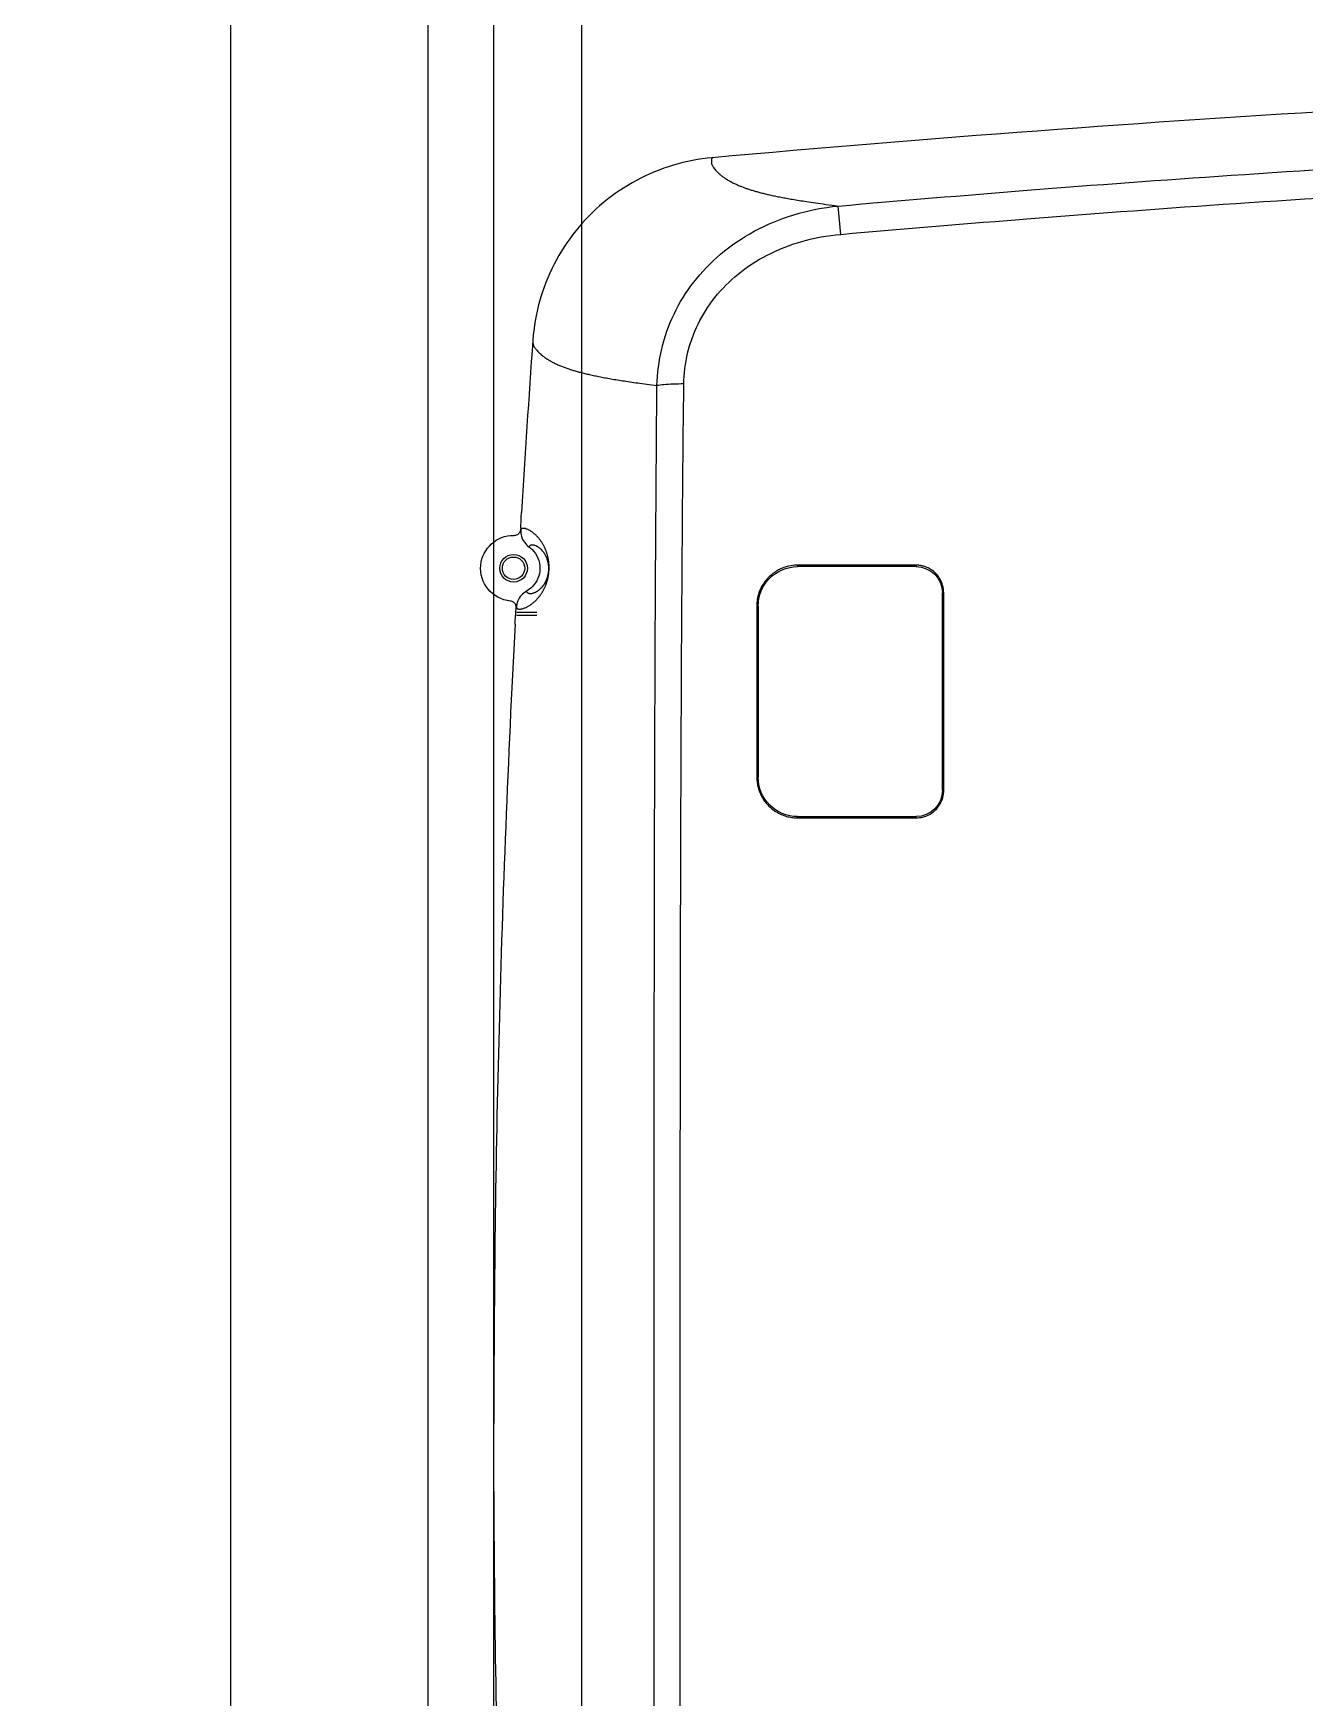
# Model space of a CAD drawing. Header units: millimetres. Extents: x 238075 to 303070, y -258150 to -205841.
# Drawn here: x 275042.6 to 275235.9, y -226682.9 to -226429.9 of the extents above; entities that cross this region are included whole.
import ezdxf

# ---------------------------------------------------------------- set-up
doc = ezdxf.new("R2010")
doc.units = ezdxf.units.MM
doc.header["$LTSCALE"] = 200
doc.layers.add('L4', color=4, linetype='Continuous')
doc.layers.add('아파트', color=253, linetype='Continuous')

msp = doc.modelspace()

# ---------------------------------------------------------------- linework, layer by layer
at = {"layer": 'L4'}
for p, q in [((275072.64, -228531.22, 54985.43), (275072.64, -226161.22, 54985.43)), ((275102.64, -227701.22), (275102.64, -226281.22)), ((275112.64, -227691.22), (275112.64, -226291.22)), ((275112.64, -227666.22), (275112.64, -226316.22)), ((275126.04, -227666.22), (275126.04, -226316.22)), ((275165.36, -226460.47), (275164.98, -226456.17)), ((275115.64, -226506.22), (275115.74, -226506.22)), ((275116.73, -226505.36), (275116.74, -226505.28)), ((275176.82, -226510.97), (275158.82, -226510.97)), ((275180.82, -226544.97), (275180.82, -226514.97)), ((275181.02, -226544.96), (275181.02, -226514.96)), ((275116.04, -226517.25), (275116.03, -226517.25)), ((275116.06, -226517.25), (275116.06, -226517.17)), ((275152.61, -226516.96), (275152.61, -226542.96)), ((275152.82, -226516.97), (275152.82, -226542.97)), ((275119.2, -226518.42), (275116.13, -226518.42)), ((275119.18, -226517.93), (275116.16, -226517.93)), ((275158.82, -226548.97), (275176.82, -226548.97))]:
    msp.add_line(p, q, dxfattribs=at)
for points in [[(275244.66, -226441.48), (275211.67, -226443.41), (275178.71, -226445.86), (275145.8, -226448.83)], [(275145.8, -226448.83), (275143.82, -226449.01), (275141.85, -226449.39), (275139.94, -226449.96)], [(275145.72, -226449.14), (275145.71, -226449.2), (275145.71, -226449.25), (275145.7, -226449.3)], [(275145.76, -226448.99), (275145.74, -226449.04), (275145.73, -226449.09), (275145.72, -226449.14)], [(275145.8, -226448.83), (275145.79, -226448.89), (275145.77, -226448.94), (275145.76, -226448.99)], [(275139.94, -226449.96), (275137.99, -226450.54), (275136.1, -226451.32), (275134.31, -226452.28)], [(275145.7, -226449.3), (275145.7, -226449.36), (275145.7, -226449.42), (275145.7, -226449.48)], [(275145.7, -226449.48), (275145.7, -226449.51), (275145.71, -226449.54), (275145.71, -226449.57)], [(275145.71, -226449.57), (275145.71, -226449.61), (275145.72, -226449.64), (275145.73, -226449.68)], [(275145.73, -226449.68), (275145.74, -226449.72), (275145.75, -226449.76), (275145.76, -226449.8)], [(275145.76, -226449.8), (275145.78, -226449.85), (275145.8, -226449.9), (275145.82, -226449.95)], [(275145.82, -226449.95), (275145.85, -226450.01), (275145.88, -226450.06), (275145.91, -226450.12)], [(275145.91, -226450.12), (275145.95, -226450.19), (275145.99, -226450.26), (275146.04, -226450.33)], [(275146.04, -226450.33), (275146.09, -226450.41), (275146.15, -226450.49), (275146.21, -226450.57)], [(275146.21, -226450.57), (275146.29, -226450.66), (275146.36, -226450.74), (275146.44, -226450.83)], [(275146.44, -226450.83), (275146.52, -226450.92), (275146.61, -226451), (275146.69, -226451.09)], [(275146.69, -226451.09), (275146.79, -226451.18), (275146.89, -226451.27), (275146.99, -226451.36)], [(275146.99, -226451.36), (275147.1, -226451.45), (275147.22, -226451.54), (275147.34, -226451.63)], [(275147.34, -226451.63), (275147.47, -226451.73), (275147.61, -226451.83), (275147.75, -226451.92)], [(275193.69, -226453.77), (275204.03, -226452.95), (275214.36, -226452.19), (275224.71, -226451.49)], [(275224.71, -226451.49), (275235.83, -226450.74), (275246.96, -226450.06), (275258.1, -226449.46)], [(275134.31, -226452.28), (275132.52, -226453.24), (275130.84, -226454.38), (275129.28, -226455.67)], [(275147.75, -226451.92), (275147.9, -226452.02), (275148.06, -226452.12), (275148.22, -226452.22)], [(275148.22, -226452.22), (275148.38, -226452.31), (275148.55, -226452.41), (275148.71, -226452.5)], [(275148.71, -226452.5), (275148.88, -226452.58), (275149.05, -226452.67), (275149.21, -226452.75)], [(275149.21, -226452.75), (275149.38, -226452.82), (275149.54, -226452.9), (275149.7, -226452.97)], [(275149.7, -226452.97), (275149.86, -226453.04), (275150.02, -226453.11), (275150.18, -226453.17)], [(275150.18, -226453.17), (275150.34, -226453.23), (275150.49, -226453.29), (275150.65, -226453.35)], [(275150.65, -226453.35), (275150.81, -226453.41), (275150.97, -226453.47), (275151.13, -226453.52)], [(275151.13, -226453.52), (275151.3, -226453.58), (275151.47, -226453.64), (275151.64, -226453.69)], [(275151.64, -226453.69), (275151.82, -226453.75), (275152.01, -226453.8), (275152.19, -226453.86)], [(275152.19, -226453.86), (275152.38, -226453.91), (275152.58, -226453.97), (275152.77, -226454.02)], [(275152.77, -226454.02), (275152.98, -226454.08), (275153.19, -226454.13), (275153.4, -226454.19)], [(275153.4, -226454.19), (275153.62, -226454.24), (275153.84, -226454.3), (275154.06, -226454.35)], [(275164.98, -226456.17), (275174.55, -226455.33), (275184.12, -226454.53), (275193.69, -226453.77)], [(275225.43, -226455.77), (275236.58, -226455.02), (275247.73, -226454.34), (275258.88, -226453.73)], [(275129.28, -226455.67), (275127.76, -226456.95), (275126.36, -226458.37), (275125.11, -226459.92)], [(275154.06, -226454.35), (275154.29, -226454.41), (275154.53, -226454.46), (275154.76, -226454.51)], [(275154.76, -226454.51), (275155.01, -226454.57), (275155.26, -226454.62), (275155.51, -226454.67)], [(275155.51, -226454.67), (275155.77, -226454.73), (275156.04, -226454.78), (275156.3, -226454.83)], [(275156.3, -226454.83), (275156.58, -226454.88), (275156.86, -226454.93), (275157.14, -226454.98)], [(275157.14, -226454.98), (275157.43, -226455.04), (275157.73, -226455.09), (275158.03, -226455.14)], [(275158.03, -226455.14), (275158.36, -226455.2), (275158.7, -226455.25), (275159.03, -226455.31)], [(275158.23, -226457.5), (275160.43, -226456.83), (275162.7, -226456.39), (275164.98, -226456.17)], [(275159.03, -226455.31), (275159.41, -226455.37), (275159.79, -226455.43), (275160.17, -226455.49)], [(275160.17, -226455.49), (275160.62, -226455.56), (275161.07, -226455.62), (275161.51, -226455.69)], [(275161.51, -226455.69), (275162.04, -226455.76), (275162.57, -226455.84), (275163.1, -226455.91)], [(275163.1, -226455.91), (275163.73, -226456), (275164.35, -226456.09), (275164.98, -226456.17)], [(275194.28, -226458.06), (275204.66, -226457.24), (275215.04, -226456.48), (275225.43, -226455.77)], [(275152.21, -226460.01), (275154.12, -226458.97), (275156.15, -226458.13), (275158.23, -226457.5)], [(275165.36, -226460.47), (275175, -226459.63), (275184.64, -226458.82), (275194.28, -226458.06)], [(275125.11, -226459.92), (275123.84, -226461.5), (275122.74, -226463.21), (275121.81, -226465.01)], [(275147.1, -226463.49), (275148.68, -226462.16), (275150.39, -226460.99), (275152.21, -226460.01)], [(275154.2, -226463.62), (275155.87, -226462.76), (275157.63, -226462.07), (275159.45, -226461.55)], [(275159.45, -226461.55), (275161.38, -226461), (275163.36, -226460.64), (275165.36, -226460.47)], [(275143.02, -226467.74), (275144.23, -226466.19), (275145.6, -226464.76), (275147.1, -226463.49)], [(275149.76, -226466.52), (275151.14, -226465.41), (275152.63, -226464.44), (275154.2, -226463.62)], [(275121.81, -226465.01), (275120.88, -226466.82), (275120.14, -226468.72), (275119.59, -226470.68)], [(275146.25, -226470.07), (275147.29, -226468.76), (275148.47, -226467.58), (275149.76, -226466.52)], [(275140.03, -226472.59), (275140.85, -226470.87), (275141.86, -226469.25), (275143.02, -226467.74)], [(275119.59, -226470.68), (275119.06, -226472.6), (275118.72, -226474.58), (275118.57, -226476.56)], [(275143.68, -226474.11), (275144.38, -226472.68), (275145.25, -226471.32), (275146.25, -226470.07)], [(275138.15, -226477.87), (275138.59, -226476.05), (275139.22, -226474.28), (275140.03, -226472.59)], [(275142.09, -226478.53), (275142.45, -226477.01), (275142.99, -226475.52), (275143.68, -226474.11)], [(275118.57, -226476.56), (275117.94, -226485.28), (275117.37, -226494), (275116.84, -226502.73)], [(275118.57, -226476.56), (275118.57, -226476.61), (275118.57, -226476.67), (275118.56, -226476.72)], [(275118.56, -226476.72), (275118.56, -226476.77), (275118.56, -226476.82), (275118.56, -226476.87)], [(275118.56, -226476.87), (275118.57, -226476.92), (275118.57, -226476.97), (275118.58, -226477.02)], [(275118.58, -226477.02), (275118.59, -226477.08), (275118.6, -226477.13), (275118.61, -226477.19)], [(275118.61, -226477.19), (275118.62, -226477.22), (275118.63, -226477.25), (275118.64, -226477.28)], [(275118.64, -226477.28), (275118.66, -226477.32), (275118.67, -226477.35), (275118.69, -226477.39)], [(275118.69, -226477.39), (275118.7, -226477.43), (275118.72, -226477.47), (275118.74, -226477.51)], [(275118.74, -226477.51), (275118.77, -226477.56), (275118.8, -226477.61), (275118.83, -226477.65)], [(275118.83, -226477.65), (275118.87, -226477.71), (275118.91, -226477.77), (275118.95, -226477.83)], [(275118.95, -226477.83), (275119, -226477.9), (275119.05, -226477.96), (275119.11, -226478.03)], [(275119.11, -226478.03), (275119.18, -226478.11), (275119.25, -226478.19), (275119.32, -226478.26)], [(275119.32, -226478.26), (275119.4, -226478.35), (275119.48, -226478.43), (275119.57, -226478.51)], [(275119.57, -226478.51), (275119.66, -226478.6), (275119.76, -226478.68), (275119.85, -226478.77)], [(275119.85, -226478.77), (275119.96, -226478.86), (275120.07, -226478.94), (275120.18, -226479.03)], [(275120.18, -226479.03), (275120.3, -226479.12), (275120.43, -226479.21), (275120.56, -226479.3)], [(275120.56, -226479.3), (275120.71, -226479.4), (275120.86, -226479.49), (275121.01, -226479.58)], [(275121.01, -226479.58), (275121.18, -226479.69), (275121.35, -226479.78), (275121.52, -226479.88)], [(275137.44, -226483.46), (275137.48, -226481.59), (275137.72, -226479.7), (275138.15, -226477.87)], [(275141.52, -226483.21), (275141.53, -226481.64), (275141.73, -226480.06), (275142.09, -226478.53)], [(275121.52, -226479.88), (275121.71, -226479.97), (275121.89, -226480.06), (275122.08, -226480.15)], [(275122.08, -226480.15), (275122.26, -226480.24), (275122.45, -226480.32), (275122.64, -226480.4)], [(275122.64, -226480.4), (275122.82, -226480.48), (275123.01, -226480.55), (275123.19, -226480.62)], [(275123.19, -226480.62), (275123.38, -226480.69), (275123.56, -226480.76), (275123.74, -226480.82)], [(275123.74, -226480.82), (275123.93, -226480.89), (275124.11, -226480.95), (275124.29, -226481.01)], [(275124.29, -226481.01), (275124.48, -226481.07), (275124.67, -226481.13), (275124.86, -226481.18)], [(275124.86, -226481.18), (275125.06, -226481.24), (275125.26, -226481.3), (275125.47, -226481.35)], [(275125.47, -226481.35), (275125.68, -226481.41), (275125.9, -226481.47), (275126.12, -226481.53)], [(275126.12, -226481.53), (275126.36, -226481.58), (275126.59, -226481.64), (275126.83, -226481.7)], [(275126.83, -226481.7), (275127.08, -226481.76), (275127.33, -226481.81), (275127.58, -226481.87)], [(275127.58, -226481.87), (275127.86, -226481.93), (275128.13, -226481.98), (275128.4, -226482.04)], [(275128.4, -226482.04), (275128.69, -226482.1), (275128.98, -226482.15), (275129.27, -226482.21)], [(275129.27, -226482.21), (275129.58, -226482.27), (275129.89, -226482.32), (275130.2, -226482.38)], [(275130.2, -226482.38), (275130.53, -226482.44), (275130.86, -226482.49), (275131.19, -226482.55)], [(275131.19, -226482.55), (275131.53, -226482.61), (275131.87, -226482.66), (275132.22, -226482.72)], [(275132.22, -226482.72), (275132.58, -226482.77), (275132.95, -226482.83), (275133.31, -226482.88)], [(275133.31, -226482.88), (275133.71, -226482.94), (275134.11, -226483), (275134.51, -226483.06)], [(275134.51, -226483.06), (275134.97, -226483.13), (275135.42, -226483.19), (275135.87, -226483.25)], [(275135.87, -226483.25), (275136.39, -226483.32), (275136.91, -226483.4), (275137.44, -226483.46)], [(275137.1, -226542.07), (275137.16, -226522.53), (275137.25, -226503), (275137.44, -226483.46)], [(275138.46, -226483.33), (275138.12, -226483.36), (275137.77, -226483.4), (275137.44, -226483.46)], [(275139.88, -226483.24), (275139.4, -226483.26), (275138.93, -226483.28), (275138.46, -226483.33)], [(275141.52, -226483.21), (275140.97, -226483.21), (275140.42, -226483.22), (275139.88, -226483.24)], [(275141.1, -226541.91), (275141.18, -226522.34), (275141.3, -226502.78), (275141.52, -226483.21)], [(275116.72, -226505.19), (275116.73, -226505.03), (275116.74, -226504.86), (275116.75, -226504.7)], [(275116.75, -226504.7), (275116.75, -226504.58), (275116.75, -226504.46), (275116.77, -226504.34)], [(275116.77, -226503.88), (275116.77, -226503.83), (275116.77, -226503.78), (275116.78, -226503.73)], [(275116.77, -226504.03), (275116.77, -226503.98), (275116.77, -226503.93), (275116.77, -226503.88)], [(275116.77, -226504.19), (275116.77, -226504.14), (275116.77, -226504.09), (275116.77, -226504.03)], [(275116.77, -226504.34), (275116.77, -226504.29), (275116.78, -226504.24), (275116.77, -226504.19)], [(275116.78, -226503.73), (275116.78, -226503.68), (275116.78, -226503.63), (275116.79, -226503.58)], [(275116.79, -226503.58), (275116.79, -226503.46), (275116.8, -226503.34), (275116.81, -226503.22)], [(275116.81, -226503.22), (275116.82, -226503.06), (275116.83, -226502.89), (275116.84, -226502.73)], [(275110.66, -226510.74), (275110.91, -226508.18), (275113.06, -226506.22), (275115.64, -226506.22)], [(275115.74, -226506.22), (275115.91, -226506.22), (275116.08, -226506.18), (275116.22, -226506.1)], [(275116.22, -226506.1), (275116.37, -226506.02), (275116.5, -226505.9), (275116.59, -226505.76)], [(275116.59, -226505.76), (275116.67, -226505.61), (275116.73, -226505.45), (275116.74, -226505.28)], [(275116.73, -226505.36), (275116.71, -226505.7), (275116.75, -226506.04), (275116.84, -226506.36)], [(275116.81, -226505.26), (275116.78, -226505.29), (275116.75, -226505.33), (275116.73, -226505.36)], [(275116.91, -226505.2), (275116.87, -226505.21), (275116.83, -226505.24), (275116.81, -226505.26)], [(275116.84, -226506.36), (275116.93, -226506.69), (275117.08, -226507), (275117.28, -226507.27)], [(275117.03, -226505.16), (275116.99, -226505.17), (275116.95, -226505.18), (275116.91, -226505.2)], [(275117.18, -226505.16), (275117.13, -226505.16), (275117.08, -226505.16), (275117.03, -226505.16)], [(275117.34, -226505.18), (275117.29, -226505.17), (275117.23, -226505.16), (275117.18, -226505.16)], [(275117.28, -226507.27), (275117.47, -226507.54), (275117.71, -226507.78), (275117.97, -226507.98)], [(275117.52, -226505.22), (275117.46, -226505.2), (275117.4, -226505.19), (275117.34, -226505.18)], [(275117.71, -226505.29), (275117.65, -226505.27), (275117.59, -226505.24), (275117.52, -226505.22)], [(275117.91, -226505.38), (275117.84, -226505.35), (275117.78, -226505.32), (275117.71, -226505.29)], [(275118.11, -226505.49), (275118.04, -226505.45), (275117.98, -226505.41), (275117.91, -226505.38)], [(275118.31, -226505.61), (275118.24, -226505.57), (275118.18, -226505.52), (275118.11, -226505.49)], [(275118.5, -226505.74), (275118.44, -226505.7), (275118.38, -226505.65), (275118.31, -226505.61)], [(275118.69, -226505.89), (275118.63, -226505.84), (275118.57, -226505.79), (275118.5, -226505.74)], [(275118.88, -226506.04), (275118.82, -226505.99), (275118.75, -226505.94), (275118.69, -226505.89)], [(275119.05, -226506.21), (275118.99, -226506.15), (275118.93, -226506.1), (275118.88, -226506.04)], [(275119.22, -226506.37), (275119.16, -226506.32), (275119.11, -226506.26), (275119.05, -226506.21)], [(275119.38, -226506.55), (275119.33, -226506.49), (275119.27, -226506.43), (275119.22, -226506.37)], [(275119.53, -226506.73), (275119.48, -226506.67), (275119.43, -226506.61), (275119.38, -226506.55)], [(275119.67, -226506.91), (275119.62, -226506.85), (275119.57, -226506.79), (275119.53, -226506.73)], [(275119.8, -226507.09), (275119.76, -226507.03), (275119.71, -226506.97), (275119.67, -226506.91)], [(275119.92, -226507.27), (275119.88, -226507.21), (275119.84, -226507.15), (275119.8, -226507.09)], [(275120.04, -226507.46), (275120, -226507.4), (275119.96, -226507.33), (275119.92, -226507.27)], [(275113.54, -226511.22), (275113.54, -226510.06), (275114.48, -226509.12), (275115.64, -226509.12)], [(275113.94, -226511.22), (275113.94, -226510.28), (275114.7, -226509.52), (275115.64, -226509.52)], [(275115.64, -226509.12), (275116.8, -226509.12), (275117.74, -226510.06), (275117.74, -226511.22)], [(275115.64, -226509.52), (275116.58, -226509.52), (275117.34, -226510.28), (275117.34, -226511.22)], [(275118.05, -226507.88), (275118.02, -226507.91), (275118, -226507.94), (275117.97, -226507.98)], [(275117.97, -226507.98), (275118.15, -226508.1), (275118.31, -226508.24), (275118.47, -226508.39)], [(275118.13, -226507.8), (275118.1, -226507.82), (275118.07, -226507.85), (275118.05, -226507.88)], [(275118.23, -226507.75), (275118.2, -226507.76), (275118.16, -226507.78), (275118.13, -226507.8)], [(275118.34, -226507.71), (275118.3, -226507.72), (275118.27, -226507.73), (275118.23, -226507.75)], [(275118.46, -226507.7), (275118.42, -226507.7), (275118.38, -226507.71), (275118.34, -226507.71)], [(275118.59, -226507.7), (275118.54, -226507.7), (275118.5, -226507.7), (275118.46, -226507.7)], [(275118.47, -226508.39), (275118.84, -226508.76), (275119.13, -226509.21), (275119.33, -226509.69)], [(275118.72, -226507.72), (275118.68, -226507.71), (275118.63, -226507.71), (275118.59, -226507.7)], [(275118.86, -226507.75), (275118.81, -226507.74), (275118.77, -226507.73), (275118.72, -226507.72)], [(275119, -226507.8), (275118.95, -226507.79), (275118.9, -226507.77), (275118.86, -226507.75)], [(275119.13, -226507.86), (275119.09, -226507.84), (275119.04, -226507.82), (275119, -226507.8)], [(275119.27, -226507.93), (275119.22, -226507.91), (275119.18, -226507.88), (275119.13, -226507.86)], [(275119.39, -226508.01), (275119.35, -226507.98), (275119.31, -226507.96), (275119.27, -226507.93)], [(275119.33, -226509.69), (275119.53, -226510.18), (275119.64, -226510.7), (275119.64, -226511.22)], [(275119.52, -226508.1), (275119.48, -226508.07), (275119.44, -226508.04), (275119.39, -226508.01)], [(275119.64, -226508.19), (275119.6, -226508.16), (275119.56, -226508.13), (275119.52, -226508.1)], [(275119.75, -226508.29), (275119.71, -226508.26), (275119.68, -226508.22), (275119.64, -226508.19)], [(275119.86, -226508.39), (275119.82, -226508.36), (275119.79, -226508.32), (275119.75, -226508.29)], [(275119.96, -226508.5), (275119.93, -226508.46), (275119.9, -226508.43), (275119.86, -226508.39)], [(275120.06, -226508.61), (275120.03, -226508.57), (275120, -226508.54), (275119.96, -226508.5)], [(275120.14, -226507.64), (275120.11, -226507.58), (275120.07, -226507.52), (275120.04, -226507.46)], [(275120.15, -226508.72), (275120.12, -226508.68), (275120.09, -226508.65), (275120.06, -226508.61)], [(275120.24, -226507.83), (275120.21, -226507.76), (275120.18, -226507.7), (275120.14, -226507.64)], [(275120.23, -226508.83), (275120.2, -226508.79), (275120.18, -226508.76), (275120.15, -226508.72)], [(275120.31, -226508.95), (275120.28, -226508.91), (275120.26, -226508.87), (275120.23, -226508.83)], [(275120.34, -226508.01), (275120.31, -226507.95), (275120.28, -226507.89), (275120.24, -226507.83)], [(275120.38, -226509.06), (275120.36, -226509.02), (275120.34, -226508.98), (275120.31, -226508.95)], [(275120.42, -226508.2), (275120.4, -226508.14), (275120.37, -226508.07), (275120.34, -226508.01)], [(275120.45, -226509.17), (275120.43, -226509.14), (275120.41, -226509.1), (275120.38, -226509.06)], [(275120.51, -226508.39), (275120.48, -226508.33), (275120.45, -226508.26), (275120.42, -226508.2)], [(275120.51, -226509.29), (275120.49, -226509.25), (275120.47, -226509.21), (275120.45, -226509.17)], [(275120.58, -226508.58), (275120.56, -226508.52), (275120.53, -226508.45), (275120.51, -226508.39)], [(275120.57, -226509.41), (275120.55, -226509.37), (275120.53, -226509.33), (275120.51, -226509.29)], [(275120.63, -226509.53), (275120.61, -226509.49), (275120.59, -226509.45), (275120.57, -226509.41)], [(275120.65, -226508.78), (275120.63, -226508.72), (275120.61, -226508.65), (275120.58, -226508.58)], [(275120.68, -226509.65), (275120.66, -226509.61), (275120.65, -226509.57), (275120.63, -226509.53)], [(275120.72, -226508.98), (275120.7, -226508.92), (275120.68, -226508.85), (275120.65, -226508.78)], [(275120.73, -226509.77), (275120.71, -226509.73), (275120.7, -226509.69), (275120.68, -226509.65)], [(275120.78, -226509.18), (275120.76, -226509.12), (275120.74, -226509.05), (275120.72, -226508.98)], [(275120.77, -226509.9), (275120.76, -226509.86), (275120.74, -226509.82), (275120.73, -226509.77)], [(275120.81, -226510.03), (275120.8, -226509.99), (275120.79, -226509.94), (275120.77, -226509.9)], [(275120.83, -226509.38), (275120.81, -226509.32), (275120.8, -226509.25), (275120.78, -226509.18)], [(275120.88, -226509.58), (275120.86, -226509.51), (275120.85, -226509.45), (275120.83, -226509.38)], [(275120.92, -226509.78), (275120.9, -226509.71), (275120.89, -226509.65), (275120.88, -226509.58)], [(275120.95, -226509.97), (275120.94, -226509.91), (275120.93, -226509.84), (275120.92, -226509.78)], [(275120.98, -226510.17), (275120.97, -226510.1), (275120.96, -226510.04), (275120.95, -226509.97)], [(275115.15, -226516.2), (275112.41, -226515.93), (275110.39, -226513.49), (275110.66, -226510.74)], [(275115.64, -226513.32), (275114.48, -226513.32), (275113.54, -226512.38), (275113.54, -226511.22)], [(275115.64, -226512.92), (275114.7, -226512.92), (275113.94, -226512.16), (275113.94, -226511.22)], [(275117.74, -226511.22), (275117.74, -226512.38), (275116.8, -226513.32), (275115.64, -226513.32)], [(275117.34, -226511.22), (275117.34, -226512.16), (275116.58, -226512.92), (275115.64, -226512.92)], [(275119.64, -226511.22), (275119.64, -226511.75), (275119.53, -226512.27), (275119.33, -226512.75)], [(275120.85, -226510.15), (275120.84, -226510.11), (275120.83, -226510.07), (275120.81, -226510.03)], [(275120.81, -226512.53), (275120.82, -226512.5), (275120.83, -226512.47), (275120.84, -226512.44)], [(275120.84, -226512.44), (275120.85, -226512.41), (275120.85, -226512.38), (275120.86, -226512.34)], [(275120.88, -226510.28), (275120.87, -226510.24), (275120.86, -226510.2), (275120.85, -226510.15)], [(275120.86, -226512.34), (275120.87, -226512.31), (275120.88, -226512.28), (275120.89, -226512.25)], [(275120.91, -226510.41), (275120.9, -226510.36), (275120.89, -226510.32), (275120.88, -226510.28)], [(275120.88, -226512.66), (275120.89, -226512.61), (275120.9, -226512.56), (275120.91, -226512.51)], [(275120.89, -226512.25), (275120.89, -226512.22), (275120.9, -226512.18), (275120.91, -226512.15)], [(275120.93, -226510.53), (275120.92, -226510.49), (275120.92, -226510.45), (275120.91, -226510.41)], [(275120.91, -226512.15), (275120.91, -226512.12), (275120.92, -226512.09), (275120.92, -226512.06)], [(275120.91, -226512.51), (275120.92, -226512.46), (275120.92, -226512.41), (275120.93, -226512.36)], [(275120.92, -226512.06), (275120.93, -226512.03), (275120.93, -226511.99), (275120.94, -226511.96)], [(275120.95, -226510.66), (275120.94, -226510.61), (275120.94, -226510.57), (275120.93, -226510.53)], [(275120.93, -226512.36), (275120.94, -226512.31), (275120.95, -226512.26), (275120.96, -226512.21)], [(275120.94, -226511.96), (275120.94, -226511.93), (275120.95, -226511.9), (275120.95, -226511.87)], [(275120.97, -226510.78), (275120.96, -226510.74), (275120.96, -226510.7), (275120.95, -226510.66)], [(275120.95, -226511.87), (275120.96, -226511.84), (275120.96, -226511.81), (275120.96, -226511.78)], [(275120.96, -226511.78), (275120.97, -226511.75), (275120.97, -226511.72), (275120.97, -226511.69)], [(275120.96, -226512.21), (275120.96, -226512.16), (275120.97, -226512.12), (275120.98, -226512.07)], [(275120.98, -226510.9), (275120.97, -226510.86), (275120.97, -226510.82), (275120.97, -226510.78)], [(275120.97, -226511.69), (275120.98, -226511.66), (275120.98, -226511.63), (275120.98, -226511.6)], [(275121, -226510.36), (275120.99, -226510.3), (275120.99, -226510.23), (275120.98, -226510.17)], [(275120.99, -226511.03), (275120.98, -226510.99), (275120.98, -226510.94), (275120.98, -226510.9)], [(275120.98, -226511.6), (275120.98, -226511.56), (275120.99, -226511.53), (275120.99, -226511.5)], [(275120.98, -226512.07), (275120.98, -226512.02), (275120.99, -226511.98), (275120.99, -226511.93)], [(275120.99, -226511.15), (275120.99, -226511.11), (275120.99, -226511.07), (275120.99, -226511.03)], [(275120.99, -226511.27), (275120.99, -226511.23), (275120.99, -226511.19), (275120.99, -226511.15)], [(275120.99, -226511.38), (275120.99, -226511.35), (275120.99, -226511.31), (275120.99, -226511.27)], [(275120.99, -226511.5), (275120.99, -226511.46), (275120.99, -226511.42), (275120.99, -226511.38)], [(275120.99, -226511.93), (275121, -226511.88), (275121, -226511.84), (275121.01, -226511.79)], [(275121.02, -226510.55), (275121.01, -226510.49), (275121.01, -226510.42), (275121, -226510.36)], [(275121.01, -226511.79), (275121.01, -226511.74), (275121.02, -226511.69), (275121.02, -226511.64)], [(275121.03, -226510.75), (275121.03, -226510.68), (275121.02, -226510.62), (275121.02, -226510.55)], [(275121.02, -226511.64), (275121.02, -226511.59), (275121.03, -226511.53), (275121.03, -226511.48)], [(275121.04, -226510.94), (275121.04, -226510.87), (275121.03, -226510.81), (275121.03, -226510.75)], [(275121.03, -226511.48), (275121.03, -226511.42), (275121.04, -226511.37), (275121.04, -226511.31)], [(275121.04, -226511.12), (275121.04, -226511.06), (275121.04, -226511), (275121.04, -226510.94)], [(275121.04, -226511.31), (275121.04, -226511.25), (275121.04, -226511.19), (275121.04, -226511.12)], [(275152.82, -226516.97), (275152.82, -226513.66), (275155.5, -226510.97), (275158.82, -226510.97)], [(275155.38, -226511.79), (275154.96, -226512.07), (275154.57, -226512.4), (275154.23, -226512.77)], [(275156.92, -226511.05), (275156.37, -226511.23), (275155.85, -226511.48), (275155.38, -226511.79)], [(275158.81, -226510.75), (275158.17, -226510.75), (275157.53, -226510.86), (275156.92, -226511.05)], [(275158.81, -226510.86), (275158.8, -226510.91), (275158.78, -226510.97), (275158.82, -226510.97)], [(275158.81, -226510.75), (275158.81, -226510.79), (275158.82, -226510.82), (275158.81, -226510.86)], [(275164.71, -226510.75), (275162.75, -226510.75), (275160.78, -226510.75), (275158.81, -226510.75)], [(275170.72, -226510.75), (275168.72, -226510.75), (275166.71, -226510.75), (275164.71, -226510.75)], [(275176.82, -226510.75), (275174.79, -226510.75), (275172.75, -226510.75), (275170.72, -226510.75)], [(275176.82, -226510.75), (275176.82, -226510.79), (275176.81, -226510.82), (275176.82, -226510.86)], [(275177.39, -226510.79), (275177.2, -226510.77), (275177.01, -226510.75), (275176.82, -226510.75)], [(275176.82, -226510.86), (275176.83, -226510.91), (275176.85, -226510.97), (275176.82, -226510.97)], [(275176.82, -226510.97), (275179.03, -226510.97), (275180.82, -226512.76), (275180.82, -226514.97)], [(275178, -226510.92), (275177.8, -226510.87), (275177.6, -226510.82), (275177.39, -226510.79)], [(275178.64, -226511.17), (275178.44, -226511.07), (275178.22, -226510.99), (275178, -226510.92)], [(275179.29, -226511.56), (275179.09, -226511.41), (275178.87, -226511.28), (275178.64, -226511.17)], [(275179.92, -226512.12), (275179.73, -226511.91), (275179.52, -226511.72), (275179.29, -226511.56)], [(275180.46, -226512.86), (275180.31, -226512.59), (275180.13, -226512.34), (275179.92, -226512.12)], [(275117.59, -226514.71), (275117.3, -226514.88), (275117.04, -226515.09), (275116.82, -226515.33)], [(275118.47, -226514.05), (275118.21, -226514.31), (275117.91, -226514.53), (275117.59, -226514.71)], [(275117.59, -226514.71), (275117.61, -226514.75), (275117.63, -226514.78), (275117.65, -226514.82)], [(275117.65, -226514.82), (275117.67, -226514.84), (275117.69, -226514.87), (275117.71, -226514.89)], [(275117.71, -226514.89), (275117.74, -226514.92), (275117.76, -226514.94), (275117.79, -226514.95)], [(275117.79, -226514.95), (275117.82, -226514.97), (275117.85, -226514.99), (275117.88, -226515)], [(275117.88, -226515), (275117.91, -226515.01), (275117.94, -226515.02), (275117.97, -226515.03)], [(275117.97, -226515.03), (275118.01, -226515.04), (275118.04, -226515.05), (275118.08, -226515.05)], [(275118.34, -226515.05), (275118.4, -226515.04), (275118.45, -226515.03), (275118.5, -226515.02)], [(275119.33, -226512.75), (275119.13, -226513.24), (275118.84, -226513.68), (275118.47, -226514.05)], [(275118.5, -226515.02), (275118.55, -226515.01), (275118.6, -226515), (275118.65, -226514.98)], [(275118.65, -226514.98), (275118.7, -226514.97), (275118.75, -226514.95), (275118.8, -226514.93)], [(275118.8, -226514.93), (275118.84, -226514.91), (275118.89, -226514.89), (275118.93, -226514.87)], [(275118.93, -226514.87), (275118.98, -226514.85), (275119.02, -226514.83), (275119.07, -226514.81)], [(275119.07, -226514.81), (275119.11, -226514.79), (275119.15, -226514.76), (275119.19, -226514.74)], [(275119.19, -226514.74), (275119.24, -226514.71), (275119.28, -226514.68), (275119.32, -226514.66)], [(275119.32, -226514.66), (275119.36, -226514.63), (275119.39, -226514.6), (275119.43, -226514.57)], [(275119.43, -226514.57), (275119.47, -226514.55), (275119.51, -226514.52), (275119.54, -226514.49)], [(275119.54, -226514.49), (275119.58, -226514.46), (275119.61, -226514.43), (275119.65, -226514.4)], [(275119.65, -226514.4), (275119.68, -226514.37), (275119.72, -226514.34), (275119.75, -226514.31)], [(275119.75, -226514.31), (275119.78, -226514.28), (275119.81, -226514.25), (275119.84, -226514.22)], [(275119.84, -226514.22), (275119.87, -226514.19), (275119.9, -226514.16), (275119.93, -226514.12)], [(275119.88, -226515.05), (275119.91, -226515), (275119.94, -226514.95), (275119.97, -226514.9)], [(275119.93, -226514.12), (275119.95, -226514.09), (275119.98, -226514.06), (275120.01, -226514.03)], [(275119.97, -226514.9), (275120, -226514.85), (275120.03, -226514.81), (275120.06, -226514.76)], [(275120.01, -226514.03), (275120.03, -226514), (275120.06, -226513.97), (275120.08, -226513.94)], [(275120.06, -226514.76), (275120.09, -226514.71), (275120.11, -226514.66), (275120.14, -226514.62)], [(275120.08, -226513.94), (275120.11, -226513.91), (275120.13, -226513.88), (275120.15, -226513.85)], [(275120.14, -226514.62), (275120.16, -226514.57), (275120.19, -226514.53), (275120.21, -226514.48)], [(275120.15, -226513.85), (275120.18, -226513.82), (275120.2, -226513.79), (275120.22, -226513.76)], [(275120.21, -226514.48), (275120.24, -226514.44), (275120.26, -226514.39), (275120.28, -226514.35)], [(275120.22, -226513.76), (275120.24, -226513.73), (275120.26, -226513.7), (275120.28, -226513.67)], [(275120.28, -226513.67), (275120.3, -226513.64), (275120.32, -226513.61), (275120.34, -226513.58)], [(275120.28, -226514.35), (275120.3, -226514.3), (275120.33, -226514.26), (275120.35, -226514.21)], [(275120.34, -226513.58), (275120.36, -226513.55), (275120.38, -226513.52), (275120.39, -226513.49)], [(275120.35, -226514.21), (275120.37, -226514.17), (275120.39, -226514.12), (275120.41, -226514.08)], [(275120.39, -226513.49), (275120.41, -226513.46), (275120.43, -226513.43), (275120.44, -226513.4)], [(275120.41, -226514.08), (275120.43, -226514.04), (275120.45, -226513.99), (275120.47, -226513.95)], [(275120.44, -226513.4), (275120.46, -226513.38), (275120.47, -226513.35), (275120.49, -226513.32)], [(275120.47, -226513.95), (275120.48, -226513.9), (275120.5, -226513.86), (275120.52, -226513.81)], [(275120.49, -226513.32), (275120.5, -226513.29), (275120.52, -226513.26), (275120.53, -226513.24)], [(275120.52, -226513.81), (275120.54, -226513.77), (275120.56, -226513.72), (275120.57, -226513.68)], [(275120.53, -226513.24), (275120.55, -226513.21), (275120.56, -226513.18), (275120.57, -226513.15)], [(275120.57, -226513.15), (275120.59, -226513.13), (275120.6, -226513.1), (275120.61, -226513.07)], [(275120.57, -226513.68), (275120.59, -226513.63), (275120.61, -226513.58), (275120.63, -226513.54)], [(275120.61, -226513.07), (275120.62, -226513.04), (275120.64, -226513.01), (275120.65, -226512.99)], [(275120.63, -226513.54), (275120.64, -226513.49), (275120.66, -226513.44), (275120.67, -226513.39)], [(275120.65, -226512.99), (275120.66, -226512.96), (275120.67, -226512.93), (275120.68, -226512.9)], [(275120.67, -226513.39), (275120.69, -226513.35), (275120.71, -226513.3), (275120.72, -226513.25)], [(275120.68, -226512.9), (275120.7, -226512.87), (275120.71, -226512.84), (275120.72, -226512.81)], [(275120.72, -226512.81), (275120.73, -226512.78), (275120.74, -226512.75), (275120.75, -226512.72)], [(275120.72, -226513.25), (275120.74, -226513.2), (275120.75, -226513.15), (275120.76, -226513.1)], [(275120.75, -226512.72), (275120.76, -226512.69), (275120.77, -226512.66), (275120.78, -226512.63)], [(275120.76, -226513.1), (275120.78, -226513.05), (275120.79, -226513), (275120.8, -226512.95)], [(275120.78, -226512.63), (275120.79, -226512.6), (275120.8, -226512.56), (275120.81, -226512.53)], [(275120.8, -226512.95), (275120.82, -226512.91), (275120.83, -226512.86), (275120.84, -226512.81)], [(275120.84, -226512.81), (275120.85, -226512.76), (275120.86, -226512.71), (275120.88, -226512.66)], [(275152.94, -226514.94), (275152.83, -226515.28), (275152.74, -226515.63), (275152.68, -226515.99)], [(275153.44, -226513.85), (275153.24, -226514.2), (275153.07, -226514.57), (275152.94, -226514.94)], [(275154.23, -226512.77), (275153.93, -226513.1), (275153.66, -226513.47), (275153.44, -226513.85)], [(275180.86, -226513.81), (275180.77, -226513.48), (275180.63, -226513.16), (275180.46, -226512.86)], [(275180.92, -226514.96), (275180.88, -226514.95), (275180.82, -226514.94), (275180.82, -226514.97)], [(275181.02, -226514.96), (275181.02, -226514.57), (275180.97, -226514.18), (275180.86, -226513.81)], [(275181.02, -226514.96), (275180.99, -226514.95), (275180.96, -226514.96), (275180.92, -226514.96)], [(275115.63, -226516.37), (275115.49, -226516.28), (275115.32, -226516.22), (275115.15, -226516.2)], [(275115.96, -226516.75), (275115.88, -226516.6), (275115.77, -226516.47), (275115.63, -226516.37)], [(275116.06, -226517.25), (275116.07, -226517.08), (275116.03, -226516.91), (275115.96, -226516.75)], [(275116, -226517.75), (275116.01, -226517.58), (275116.02, -226517.42), (275116.03, -226517.26)], [(275116.28, -226516.19), (275116.15, -226516.5), (275116.08, -226516.83), (275116.06, -226517.17)], [(275116.06, -226517.17), (275116.07, -226517.21), (275116.09, -226517.24), (275116.12, -226517.27)], [(275116.12, -226517.27), (275116.14, -226517.3), (275116.17, -226517.32), (275116.2, -226517.34)], [(275116.2, -226517.34), (275116.23, -226517.36), (275116.26, -226517.38), (275116.3, -226517.39)], [(275116.82, -226515.33), (275116.59, -226515.59), (275116.41, -226515.88), (275116.28, -226516.19)], [(275116.3, -226517.39), (275116.33, -226517.4), (275116.37, -226517.41), (275116.41, -226517.42)], [(275116.41, -226517.42), (275116.46, -226517.42), (275116.5, -226517.43), (275116.54, -226517.43)], [(275116.54, -226517.43), (275116.6, -226517.43), (275116.65, -226517.42), (275116.7, -226517.42)], [(275116.7, -226517.42), (275116.76, -226517.41), (275116.82, -226517.4), (275116.88, -226517.39)], [(275116.88, -226517.39), (275116.95, -226517.37), (275117.02, -226517.36), (275117.09, -226517.33)], [(275117.09, -226517.33), (275117.16, -226517.31), (275117.24, -226517.29), (275117.31, -226517.26)], [(275117.31, -226517.26), (275117.39, -226517.23), (275117.46, -226517.2), (275117.54, -226517.16)], [(275117.54, -226517.16), (275117.61, -226517.13), (275117.68, -226517.09), (275117.75, -226517.05)], [(275117.75, -226517.05), (275117.82, -226517.02), (275117.89, -226516.98), (275117.96, -226516.94)], [(275117.96, -226516.94), (275118.03, -226516.9), (275118.09, -226516.86), (275118.16, -226516.81)], [(275118.08, -226515.05), (275118.12, -226515.06), (275118.16, -226515.06), (275118.2, -226515.06)], [(275118.16, -226516.81), (275118.22, -226516.77), (275118.28, -226516.73), (275118.35, -226516.68)], [(275118.2, -226515.06), (275118.25, -226515.06), (275118.3, -226515.05), (275118.34, -226515.05)], [(275118.35, -226516.68), (275118.41, -226516.63), (275118.47, -226516.59), (275118.53, -226516.54)], [(275118.53, -226516.54), (275118.59, -226516.49), (275118.65, -226516.44), (275118.71, -226516.39)], [(275118.71, -226516.39), (275118.76, -226516.35), (275118.82, -226516.3), (275118.87, -226516.25)], [(275118.87, -226516.25), (275118.92, -226516.2), (275118.98, -226516.15), (275119.03, -226516.1)], [(275119.03, -226516.1), (275119.08, -226516.05), (275119.13, -226516), (275119.17, -226515.94)], [(275119.17, -226515.94), (275119.22, -226515.89), (275119.27, -226515.84), (275119.31, -226515.79)], [(275119.31, -226515.79), (275119.36, -226515.74), (275119.4, -226515.69), (275119.44, -226515.64)], [(275119.44, -226515.64), (275119.48, -226515.59), (275119.52, -226515.54), (275119.56, -226515.49)], [(275119.56, -226515.49), (275119.6, -226515.44), (275119.64, -226515.39), (275119.67, -226515.34)], [(275119.67, -226515.34), (275119.71, -226515.29), (275119.75, -226515.24), (275119.78, -226515.19)], [(275119.78, -226515.19), (275119.81, -226515.14), (275119.85, -226515.09), (275119.88, -226515.05)], [(275152.68, -226515.99), (275152.63, -226516.31), (275152.61, -226516.63), (275152.61, -226516.96)], [(275152.61, -226516.96), (275152.64, -226516.96), (275152.67, -226516.96), (275152.71, -226516.96)], [(275152.71, -226516.96), (275152.76, -226516.95), (275152.82, -226516.94), (275152.82, -226516.97)], [(275115.87, -226519.72), (275114.78, -226540.2), (275113.97, -226560.71), (275113.43, -226581.22)], [(275115.87, -226519.72), (275115.88, -226519.55), (275115.89, -226519.39), (275115.9, -226519.23)], [(275115.9, -226519.23), (275115.9, -226519.11), (275115.91, -226518.98), (275115.92, -226518.86)], [(275115.92, -226518.72), (275115.93, -226518.67), (275115.93, -226518.62), (275115.93, -226518.56)], [(275115.92, -226518.86), (275115.92, -226518.81), (275115.92, -226518.77), (275115.92, -226518.72)], [(275115.93, -226518.56), (275115.94, -226518.51), (275115.94, -226518.46), (275115.95, -226518.41)], [(275115.95, -226518.4), (275115.96, -226518.35), (275115.96, -226518.3), (275115.97, -226518.26)], [(275115.95, -226518.41), (275115.95, -226518.41), (275115.95, -226518.4), (275115.95, -226518.4)], [(275115.97, -226518.26), (275115.98, -226518.21), (275115.98, -226518.16), (275115.98, -226518.11)], [(275115.98, -226518.11), (275115.98, -226517.99), (275115.99, -226517.87), (275116, -226517.75)], [(275137.02, -226594.47), (275137.03, -226577), (275137.05, -226559.53), (275137.1, -226542.07)], [(275140.99, -226594.39), (275141, -226576.89), (275141.04, -226559.4), (275141.1, -226541.91)], [(275152.61, -226542.96), (275152.61, -226543.48), (275152.68, -226544.01), (275152.81, -226544.51)], [(275152.61, -226542.96), (275152.64, -226542.96), (275152.67, -226542.97), (275152.71, -226542.96)], [(275152.71, -226542.96), (275152.76, -226542.96), (275152.82, -226542.94), (275152.82, -226542.97)], [(275152.81, -226544.51), (275152.93, -226544.97), (275153.1, -226545.42), (275153.32, -226545.84)], [(275158.82, -226548.97), (275155.5, -226548.97), (275152.82, -226546.29), (275152.82, -226542.97)], [(275180.82, -226544.97), (275180.82, -226547.18), (275179.03, -226548.97), (275176.82, -226548.97)], [(275180.92, -226544.96), (275180.88, -226544.96), (275180.82, -226544.94), (275180.82, -226544.97)], [(275181.02, -226544.96), (275180.99, -226544.96), (275180.96, -226544.97), (275180.92, -226544.96)], [(275180.99, -226545.45), (275181.01, -226545.29), (275181.02, -226545.12), (275181.02, -226544.96)], [(275153.32, -226545.84), (275153.52, -226546.22), (275153.76, -226546.58), (275154.03, -226546.91)], [(275154.03, -226546.91), (275154.27, -226547.2), (275154.54, -226547.47), (275154.84, -226547.72)], [(275154.84, -226547.72), (275155.1, -226547.94), (275155.38, -226548.14), (275155.68, -226548.31)], [(275179.47, -226548.22), (275179.67, -226548.05), (275179.86, -226547.87), (275180.03, -226547.67)], [(275180.03, -226547.67), (275180.18, -226547.5), (275180.31, -226547.3), (275180.43, -226547.1)], [(275180.43, -226547.1), (275180.54, -226546.92), (275180.64, -226546.73), (275180.72, -226546.53)], [(275180.72, -226546.53), (275180.79, -226546.35), (275180.85, -226546.16), (275180.9, -226545.97)], [(275180.9, -226545.97), (275180.94, -226545.8), (275180.97, -226545.62), (275180.99, -226545.45)], [(275155.68, -226548.31), (275155.95, -226548.47), (275156.23, -226548.61), (275156.53, -226548.72)], [(275156.53, -226548.72), (275156.79, -226548.83), (275157.06, -226548.91), (275157.34, -226548.98)], [(275157.34, -226548.98), (275157.59, -226549.04), (275157.85, -226549.09), (275158.1, -226549.12)], [(275158.1, -226549.12), (275158.34, -226549.15), (275158.58, -226549.16), (275158.81, -226549.16)], [(275158.81, -226549.07), (275158.81, -226549.03), (275158.79, -226548.97), (275158.82, -226548.97)], [(275158.81, -226549.16), (275158.81, -226549.13), (275158.82, -226549.1), (275158.81, -226549.07)], [(275158.81, -226549.16), (275160.78, -226549.16), (275162.75, -226549.16), (275164.71, -226549.16)], [(275164.71, -226549.16), (275166.72, -226549.16), (275168.72, -226549.16), (275170.72, -226549.16)], [(275170.72, -226549.16), (275172.75, -226549.16), (275174.79, -226549.16), (275176.82, -226549.16)], [(275176.82, -226549.16), (275176.82, -226549.13), (275176.81, -226549.1), (275176.82, -226549.07)], [(275176.82, -226549.07), (275176.83, -226549.03), (275176.85, -226548.97), (275176.82, -226548.97)], [(275176.82, -226549.16), (275177.17, -226549.16), (275177.53, -226549.11), (275177.87, -226549.03)], [(275177.87, -226549.03), (275178.18, -226548.95), (275178.48, -226548.83), (275178.76, -226548.69)], [(275178.76, -226548.69), (275179.01, -226548.55), (275179.25, -226548.4), (275179.47, -226548.22)], [(275113.43, -226581.22), (275112.9, -226601.21), (275112.64, -226621.22), (275112.64, -226641.22)], [(275137.01, -226641.22), (275137.01, -226625.64), (275137.01, -226610.05), (275137.02, -226594.47)], [(275140.96, -226641.22), (275140.96, -226625.61), (275140.97, -226610), (275140.99, -226594.39)], [(275113.43, -226701.23), (275112.9, -226681.23), (275112.64, -226661.23), (275112.64, -226641.22)], [(275137.02, -226687.98), (275137.01, -226672.39), (275137.01, -226656.81), (275137.01, -226641.22)], [(275140.99, -226688.06), (275140.97, -226672.45), (275140.96, -226656.83), (275140.96, -226641.22)]]:
    msp.add_open_spline(points, degree=3, dxfattribs=at)
at = {"layer": '아파트'}
msp.add_circle((263075.37, -230841.08, 54985.43), 25000, dxfattribs=at)

doc.saveas('drawing.dxf')
